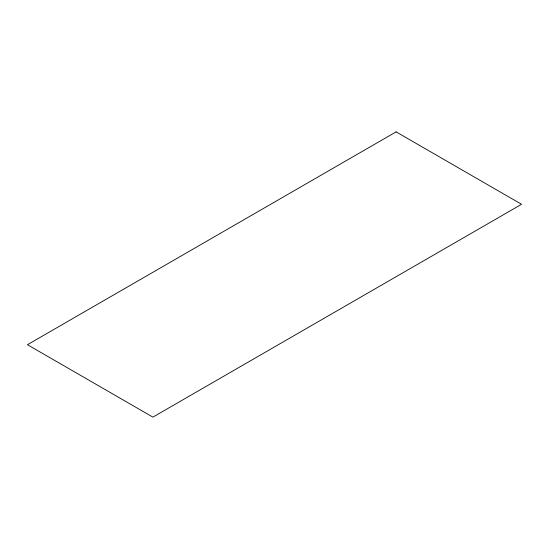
<?xml version="1.0" encoding="UTF-8"?>
<svg xmlns="http://www.w3.org/2000/svg" width="549" height="549" viewBox="0 0 549 549"><rect width="100%" height="100%" fill="white"/><g stroke="black" fill="none" stroke-linecap="round" stroke-linejoin="round"><path stroke-width="0.82" d="M396.104 131.87L27.45 344.71L152.897 417.13L521.55 204.29L396.104 131.87"/></g></svg>
